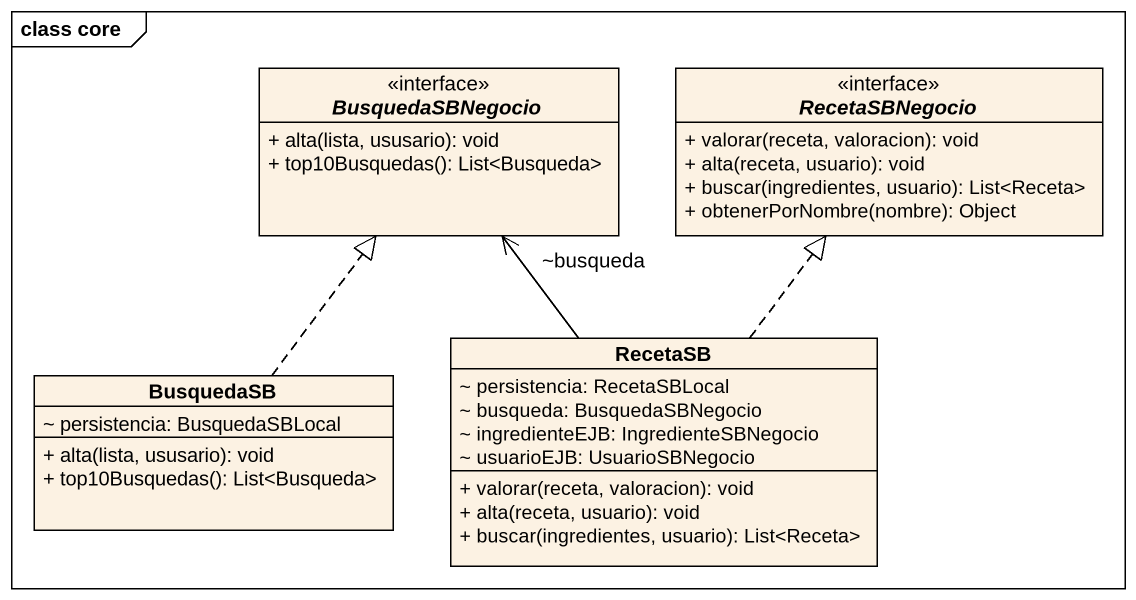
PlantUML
@startuml
mainframe class core
hide circle
hide empty members
skinparam classAttributeIconSize 0
interface BusquedaSBNegocio <<interface>> {
  + alta(lista, ususario): void
  + top10Busquedas(): List<Busqueda>
}
interface RecetaSBNegocio <<interface>> {
  + valorar(receta, valoracion): void
  + alta(receta, usuario): void
  + buscar(ingredientes, usuario): List<Receta>
  + obtenerPorNombre(nombre): Object
}
class BusquedaSB {
  ~ persistencia: BusquedaSBLocal
  + alta(lista, ususario): void
  + top10Busquedas(): List<Busqueda>
}
class RecetaSB {
  ~ persistencia: RecetaSBLocal
  ~ busqueda: BusquedaSBNegocio
  ~ ingredienteEJB: IngredienteSBNegocio
  ~ usuarioEJB: UsuarioSBNegocio
  + valorar(receta, valoracion): void
  + alta(receta, usuario): void
  + buscar(ingredientes, usuario): List<Receta>
}
BusquedaSB .up.|> BusquedaSBNegocio
RecetaSB -up-> "~busqueda" BusquedaSBNegocio
RecetaSB .up.|> RecetaSBNegocio
@enduml
